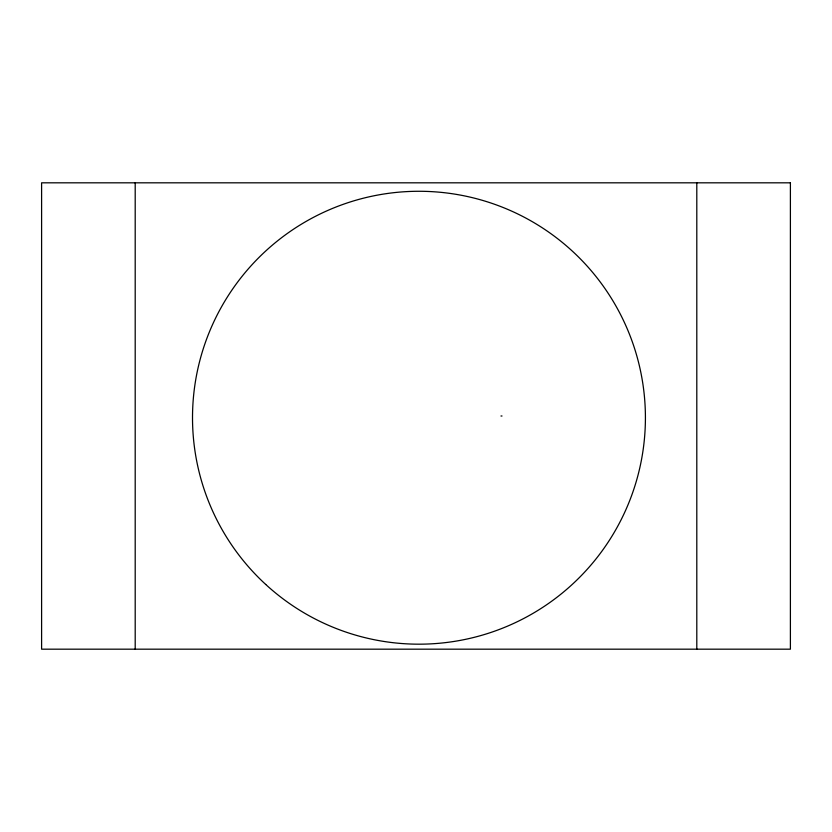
<?xml version="1.0" encoding="UTF-8"?>
<svg xmlns="http://www.w3.org/2000/svg" width="832" height="832" viewBox="0 0 832 832"><rect width="100%" height="100%" fill="white"/><g stroke="black" fill="none" stroke-linecap="round" stroke-linejoin="round"><path stroke-width="1.25" d="M500.978 416L502.008 416M696.8 182.822L696.8 649.178M135.2 182.822L135.2 649.178M790.4 182.822L41.6 182.822L41.6 649.178L790.4 649.178L790.4 182.822M265.73 584.459A226.45 226.45 0 0 0 639.974 467.064A226.45 226.45 0 0 0 351.187 201.656A226.45 226.45 0 0 0 265.73 584.459"/></g></svg>
